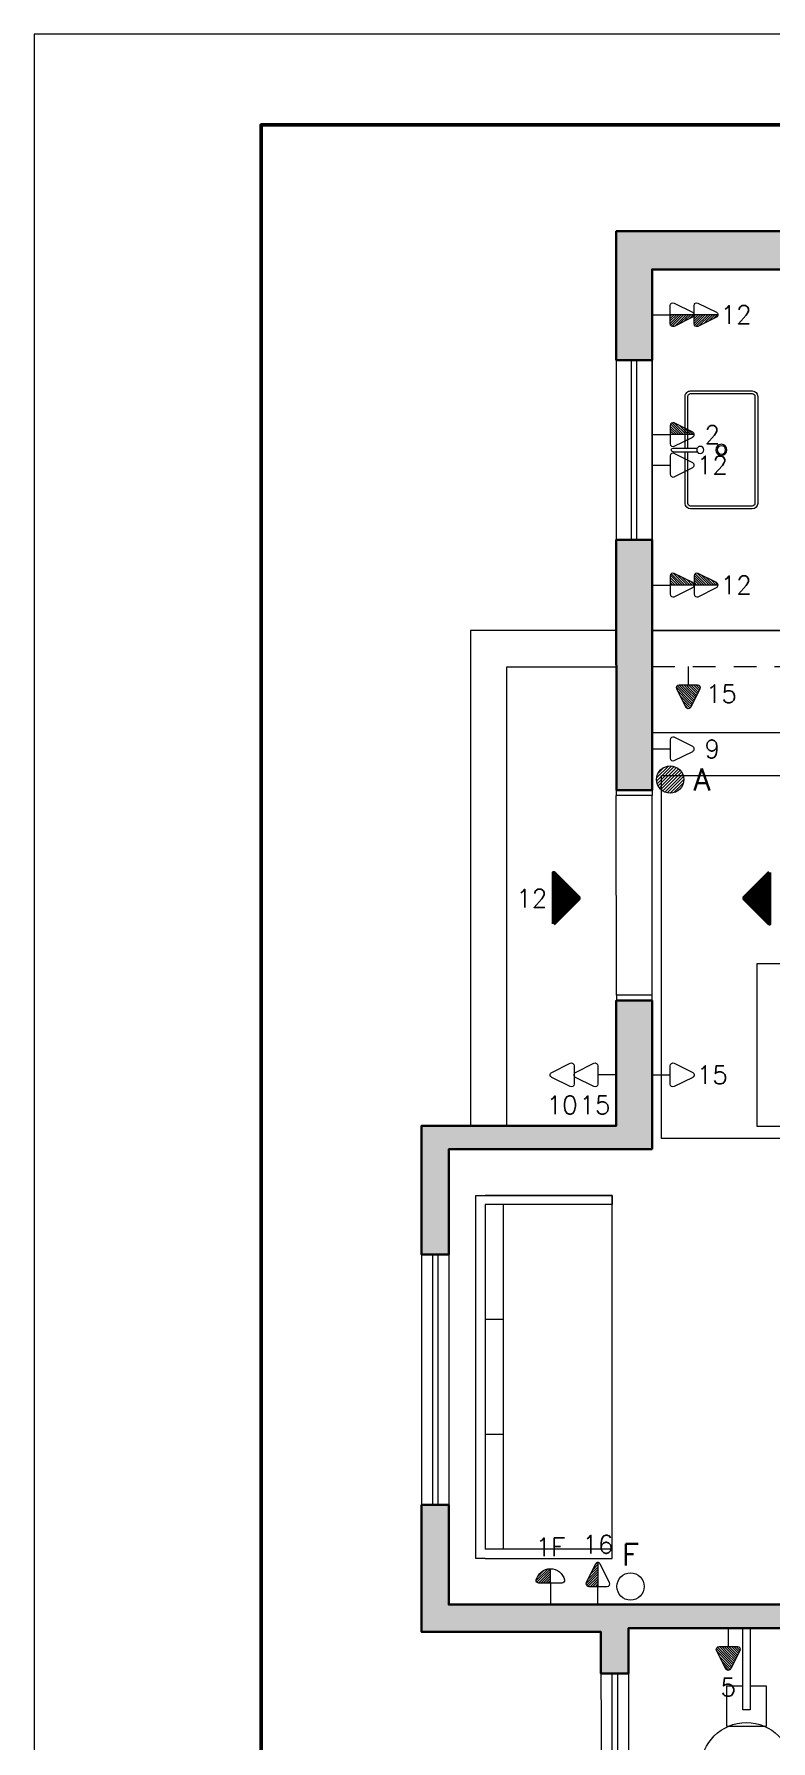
# Model space of a CAD drawing. Extents: x 0 to 175, y -16 to 63.
# Drawn here: x 157.91 to 161.97, y 43.16 to 52.57 of the extents above; entities that cross this region are included whole.
import ezdxf
from ezdxf.enums import TextEntityAlignment as Align

# ---------------------------------------------------------------- set-up
doc = ezdxf.new("R2010")
doc.units = 0
doc.header["$LTSCALE"] = 0.5
doc.header["$MEASUREMENT"] = 0
doc.linetypes.add('HIDDEN', pattern=[0.375, 0.25, -0.125])
doc.layers.get('0').update_dxf_attribs({"linetype": 'CONTINUOUS'})
doc.layers.add('ARQ - HATCH 01', color=172, linetype='CONTINUOUS', transparency=0.6)
for name, color, linetype, lineweight in [('ARQ - JAN01', 2, 'CONTINUOUS', 20), ('ARQ - PAR01', 172, 'CONTINUOUS', 30), ('ARQ - PAR02', 132, 'CONTINUOUS', 20), ('ARQ - POR01', 20, 'CONTINUOUS', 20), ('ELE01 - INTER', 100, 'CONTINUOUS', 15), ('ELE01 - INTER TXT', 100, 'CONTINUOUS', 9), ('ELE01 - LAMP', 50, 'CONTINUOUS', 20), ('ELE01 - LAMP TXT', 100, 'CONTINUOUS', 15), ('ELE01 - TOM 127V', 130, 'CONTINUOUS', 15), ('ELE01 - TOM 127V TXT', 130, 'CONTINUOUS', 15), ('ELE01 - TOM 220V', 242, 'CONTINUOUS', 15), ('ELE01 - TOM 220V TXT', 242, 'CONTINUOUS', 15), ('ELV00 - AUX01', 1, 'CONTINUOUS', 50), ('ELV01 - TXT02', 2, 'CONTINUOUS', 20)]:
    doc.layers.add(name, color=color, linetype=linetype, lineweight=lineweight)
for name, color, linetype, lineweight, transparency in [('ARQ - PISO', 121, 'CONTINUOUS', 9, 0.45), ('ARQ01', 144, 'CONTINUOUS', 9, 0.5), ('ELE01 - INTER HATCH', 100, 'CONTINUOUS', 15, 0.45)]:
    doc.layers.add(name, color=color, linetype=linetype, lineweight=lineweight, transparency=transparency)
doc.layers.add('ELE - GERAL', color=50, linetype='CONTINUOUS')
doc.layers.add('MARGEM', color=1, linetype='CONTINUOUS')
doc.styles.add('ROMANS', font='romans.shx')
doc.styles.get("Standard").update_dxf_attribs({"font": 'romans.shx'})
pattern_1 = [(45, (0, 0), (-0.006629126073623883, 0.006629126073623883), [])]
pattern_2 = [(314.9999999999988, (0, 0), (0.006629126073624026, 0.00662912607362374), [])]

# ---------------------------------------------------------------- blocks, each defined once
blk = doc.blocks.new('cuba')
for p, q in [((2011.101684271169, 1359.458452792846), (2010.761684271169, 1359.458452792846)), ((2011.101684271169, 1359.443452792846), (2010.761684271169, 1359.443452792846)), ((2010.731684271169, 1359.428452792846), (2010.731684271169, 1358.838452792846)), ((2010.746684271169, 1359.428452792846), (2010.746684271169, 1358.838452792846)), ((2011.116684271169, 1359.143443657885), (2011.116684271169, 1359.428443657666)), ((2011.131684271169, 1359.143443657885), (2011.131684271169, 1359.428434522915)), ((2011.19830642681, 1359.143443657885), (2011.065062115528, 1359.143443657886)), ((2011.19830642681, 1359.123443657876), (2011.065062115528, 1359.123443657876)), ((2011.116684271169, 1358.838452792846), (2011.116684271169, 1359.123443657876)), ((2011.131684271169, 1358.838452792846), (2011.131684271169, 1359.123443657876)), ((2010.761684271169, 1358.823452792846), (2011.101684271169, 1358.823452792846)), ((2010.761684271169, 1358.808452792846), (2011.101684271169, 1358.808452792846))]:
    blk.add_line(p, q)
for centre, radius in [((2010.931684271169, 1359.133504556221), 0.03048726652164079), ((2010.931684271169, 1359.133504556221), 0.02286544989123059), ((2011.04830642681, 1359.13344365788), 0.0195128958512214)]:
    blk.add_circle(centre, radius)
for centre, radius, start, end in [((2010.761684271169, 1359.428452792846), 0.03, 90, 180), ((2010.761684271169, 1359.428452792846), 0.015, 90, 180), ((2011.101684271169, 1359.428452792846), 0.03, 359.9651070061066, 90), ((2011.101684271169, 1359.428452792846), 0.015, 359.9651061888444, 90), ((2011.19830642681, 1359.13344365788), 0.01000000000476575, 270.0000000001303, 90.00000000013027), ((2010.761684271169, 1358.838452792846), 0.03, 180, 270), ((2010.761684271169, 1358.838452792846), 0.015, 180, 270), ((2011.101684271169, 1358.838452792846), 0.03, 270, 0), ((2011.101684271169, 1358.838452792846), 0.015, 270, 0)]:
    blk.add_arc(centre, radius, start, end)
blk = doc.blocks.new('*U310')
at = {"layer": 'ARQ - HATCH 01'}
h = blk.add_hatch(color=256, dxfattribs=at)
h.dxf.hatch_style = 1
h.paths.add_polyline_path([(2.531792526361556, 5.789666540174508), (2.400000000000005, 5.789798994974873), (2.400000000000005, 5.980000000000004), (2.200000000000017, 5.97999999999999), (2.200000000000017, 5.789999999999992), (2.102917818645934, 5.789999999999992), (2.102917818645934, 5.640000000000001), (2.531792526361556, 5.640000000000001)])
h.paths.add_polyline_path([(2.400000000000005, 7.129999999999981), (2.200000000000017, 7.129999999999981), (2.200000000000017, 6.779999999999995), (2.400000000000005, 6.779999999999995)])
h.paths.add_polyline_path([(12.15000000000001, 0.9882359776091931), (12.15000000000001, 5.780000000000001), (3.432092464206186, 5.789798994974873), (3.432092464206186, 5.639999999999986), (12.00000000000001, 5.639999999999986), (12.00000000000002, 1.13538374244466), (11.30673309611276, 1.13538374244466), (11.30673309611277, 0.9853837424446681), (12.00000000000001, 0.9882359776091931)])
h.paths.add_polyline_path([(9.470000000000013, 4.760000000000005), (8.539732668338658, 4.760000000000005), (8.539732668338644, 4.63000000000001), (9.240000000000009, 4.63000000000001), (9.240000000000009, 1.140000000000001), (8.940000000000012, 1.140000000000001), (8.940000000000012, 0.9882359776092082), (9.926251147672389, 0.9882359776092073), (9.92673309611277, 1.13538374244466), (9.470000000000013, 1.13538374244466)], flags=17)
h.paths.add_polyline_path([(7.700000000000016, 4.63000000000001), (7.739732668338653, 4.63000000000001), (7.739732668338654, 4.760000000000005), (7.570000000000022, 4.760000000000005), (7.570000000000022, 0.1499999999999915), (7.020000000000009, 0.1500000000000057), (7.020000000000024, 1.4210854715202e-14), (7.720000000000027, 1.332267629550188e-14), (7.720000000000027, 0.9882359776092065), (7.950000000000017, 0.9882359776092065), (7.950000000000017, 1.140000000000001), (7.700000000000017, 1.140000000000001)])
h.paths.add_polyline_path([(5.059999999999995, 1.270000000000011), (4.240139389066503, 1.269999999999997), (4.240139389066503, 1.072717872125835), (4.930000000000021, 1.072717872125836), (4.930000000000021, 0), (5.640000000000029, 0), (5.640000000000015, 0.1499999999999915), (5.060000000000016, 0.1499999999999915)])
h.paths.add_polyline_path([(0.2100000000000075, 5.640000000000001), (0.1300000000000092, 5.640000000000001), (0.1300000000000092, 6.97999999999999), (0.2199999999999984, 6.980000000000024), (0.2200000000000126, 7.129999999999995), (0, 7.129999999999995), (-4.440892098500626e-16, 1.072717872125836), (0.7100000000000075, 1.072717872125835), (0.7100000000000075, 1.269999999999996), (0.2100000000000075, 1.269999999999996)])
h.paths.add_polyline_path([(3.080000000000012, 1.269999999999996), (2.414314189844845, 1.269999999999996), (2.200000000000017, 1.269999999999996), (1.700000000000017, 1.269999999999996), (1.700000000000017, 1.072717872125835), (3.080000000000012, 1.074687612045253)])
h.paths.add_polyline_path([(5.060000000000016, 4.837696401779515), (4.935261200635324, 4.837696401779515), (4.935261200635324, 4.197696401779515), (5.060000000000016, 4.197696401779515)], flags=17)
at = {"linetype": 'HIDDEN'}
blk.add_lwpolyline([(2.399314189844873, 1.269999999999996), (2.399314189844873, 5.640000000000001)], dxfattribs=at)
for points in [[(3.000000000000017, 3.967696401779531), (5.000000000000017, 3.967696401779515), (4.999999999999996, 1.321655521081019), (2.999999999999996, 1.321655521081035)], [(2.199314189844873, 3.940000000000001), (2.764314189844845, 3.940000000000001), (2.764314189844845, 1.269999999999996), (2.199314189844873, 1.269999999999996)]]:
    blk.add_lwpolyline(points, close=True)
for points in [[(4.935261200635324, 3.349573112186154), (4.935261200635324, 1.849573112186154), (4.035261200635333, 1.849573112186154), (4.035261200635333, 3.349573112186154), (4.935261200635324, 3.349573112186154)], [(0.2100000000000075, 1.269999999999996), (2.200000000000017, 1.269999999999996), (2.200000000000017, 1.999999999999984), (0.2100000000000075, 1.999999999999984)], [(8.019999999999943, 1.77), (8.019999999999943, 1.679999999999988), (8.239999999999942, 1.679999999999988), (8.239999999999942, 1.899999999999989), (8.019999999999943, 1.899999999999989), (8.019999999999943, 1.81)], [(7.700000000000017, 1.81), (8.149999999999942, 1.81), (8.149999999999942, 1.77), (7.700000000000017, 1.77)], [(7.315000000000014, 0.3499999999999915), (7.315000000000014, 1.049999999999991), (5.315000000000014, 1.049999999999991), (5.315000000000014, 0.3499999999999915)], [(5.315000000000014, 0.3499999999999915), (5.315000000000014, 1.049999999999991), (5.365000000000014, 1.049999999999991), (5.365000000000014, 0.3499999999999915)], [(7.315000000000014, 0.3499999999999915), (7.315000000000014, 1.049999999999991), (7.265000000000014, 1.049999999999991), (7.265000000000014, 0.3499999999999915)], [(5.365000000000014, 0.4499999999999915), (7.265000000000014, 0.4499999999999915)], [(5.998333333333346, 0.4499999999999915), (5.998333333333346, 0.3499999999999915)], [(6.63166666666668, 0.4499999999999915), (6.63166666666668, 0.3499999999999915)], [(7.315000000000014, 0.3499999999999915), (7.315000000000014, 0.2999999999999915), (5.315000000000014, 0.2999999999999915), (5.315000000000014, 0.3499999999999915)], [(5.365000000000014, 0.3499999999999915), (7.265000000000014, 0.3499999999999915)], [(5.365000000000014, 0.3499999999999915), (7.265000000000014, 0.3499999999999915)]]:
    blk.add_lwpolyline(points)
at = {"layer": 'ARQ - JAN01'}
for p, q in [((7.950481948440398, 1.140000000000001), (8.940000000000012, 1.140000000000001)), ((7.950000000000017, 0.9882359776092073), (8.940000000000012, 0.9928522351645483)), ((5.640000000000015, 0.1499999999999915), (7.020000000000024, 0.1499999999999915)), ((5.640000000000029, 1.4210854715202e-14), (7.02000000000001, 1.4210854715202e-14))]:
    blk.add_line(p, q, dxfattribs=at)
blk.add_lwpolyline([(0.7100000000000075, 1.269999999999996), (0.7100000000000075, 1.072717872125835), (1.700000000000017, 1.072717872125835), (1.700000000000017, 1.269999999999996)], close=True, dxfattribs=at)
for points in [[(1.700000000000016, 1.186358936062916), (0.7100000000000073, 1.186358936062901)], [(1.700000000000017, 1.156358936062916), (0.7100000000000077, 1.156358936062902)], [(7.950000000000016, 1.079117988804611), (8.940000000000012, 1.079117988804654)], [(7.950000000000018, 1.049117988804611), (8.940000000000012, 1.049117988804654)], [(5.640000000000015, 0.09000000000000284), (7.020000000000024, 0.09000000000000284)], [(5.640000000000015, 0.06000000000000284), (7.020000000000024, 0.06000000000000284)]]:
    blk.add_lwpolyline(points, dxfattribs=at)
at = {"layer": 'ARQ - PAR01'}
for points in [[(0.2100000000000075, 5.640000000000001), (0.1300000000000092, 5.640000000000001), (0.1300000000000092, 6.97999999999999), (0.2199999999999984, 6.980000000000024), (0.2200000000000126, 7.129999999999995), (0, 7.129999999999995), (-4.440892098500626e-16, 1.072717872125836), (0.7100000000000075, 1.072717872125835), (0.7100000000000075, 1.269999999999996), (0.2100000000000075, 1.269999999999996)], [(7.700000000000016, 4.63000000000001), (7.739732668338653, 4.63000000000001), (7.739732668338654, 4.760000000000005), (7.570000000000022, 4.760000000000005), (7.570000000000022, 0.1499999999999915), (7.020000000000009, 0.1500000000000057), (7.020000000000024, 1.4210854715202e-14), (7.720000000000027, 1.332267629550188e-14), (7.720000000000027, 0.9882359776092065), (7.950000000000017, 0.9882359776092065), (7.950000000000017, 1.140000000000001), (7.700000000000017, 1.140000000000001)], [(3.080000000000012, 1.269999999999996), (2.414314189844845, 1.269999999999996), (2.200000000000017, 1.269999999999996), (1.700000000000017, 1.269999999999996), (1.700000000000017, 1.072717872125835), (3.080000000000012, 1.074687612045253)], [(5.059999999999995, 1.270000000000011), (4.240139389066503, 1.269999999999997), (4.240139389066503, 1.072717872125835), (4.930000000000021, 1.072717872125836), (4.930000000000021, 0), (5.640000000000029, 0), (5.640000000000015, 0.1499999999999915), (5.060000000000016, 0.1499999999999915)]]:
    blk.add_lwpolyline(points, close=True, dxfattribs=at)
at = {"layer": 'ARQ - PAR02'}
blk.add_lwpolyline([(2.400000000000019, 1.072717872125835), (2.200000000000017, 1.072717872125835), (2.200000000000017, 0.269999999999996), (4.930000000000021, 0.269999999999996), (4.930000000000021, 0.4699999999999847), (2.400000000000019, 0.4699999999999847), (2.400000000000019, 1.072717872125835)], dxfattribs=at)
at = {"layer": 'ARQ - PISO'}
for p, q in [((4.209860610933513, 1.271655521081019), (3.110278778133001, 1.271655521081019)), ((4.209860610933513, 1.074688009958599), (3.110278778133001, 1.073032488877577))]:
    blk.add_line(p, q, dxfattribs=at)
at = {"layer": 'ARQ - POR01'}
for points in [[(3.080000000000012, 1.269999999999996), (3.110278778133001, 1.269999999999996), (3.110278778133001, 1.074688009958599), (3.080000000000012, 1.074688009958599)], [(4.240139389066503, 1.269999999999996), (4.209860610933513, 1.269999999999996), (4.209860610933513, 1.074688009958599), (4.240139389066503, 1.074688009958599)]]:
    blk.add_lwpolyline(points, close=True, dxfattribs=at)
at = {"xscale": -1, "rotation": 90}
blk.add_blockref('cuba', (1360.338452792847, 2012.584045093037), dxfattribs=at)
blk = doc.blocks.new('*U135')
at = {"lineweight": 9}
h = blk.add_hatch(dxfattribs=at)
h.set_pattern_fill('ANSI31', color=0, scale=0.075, angle=-90.00000000000001)
h.set_pattern_definition([(315, (-0.0005746501998000753, 1.27597976584698e-19), (0.006629126073623885, 0.006629126073623881), [])])
h.paths.add_polyline_path([(-4.510281037539698e-17, -0.1181815509062005), (-0.06287277621434248, -0.1181815509062005, 0.4845962554316415), (-0.07746328400941688, -0.1366625108717665, 0.3493138064100717), (0.0006097188182145087, -0.1978165588721394)])
at = {"color": 0}
for q in [(0, 0), (0.0006097188182145073, -0.1978165588721394)]:
    blk.add_line((-4.011936358820923e-17, -0.1181815509062005), q, dxfattribs=at)
blk.add_lwpolyline([(0.06287277621434238, -0.1181815509062005), (-0.06287277621434248, -0.1181815509062005, 0.4845962554316406), (-0.07746328400941688, -0.1366625108717665, 0.7894886316652197), (0.0774632840094168, -0.1366625108717666, 0.484596255431642)], format="xyb", close=True, dxfattribs=at)
blk = doc.blocks.new('*U148')
at = {"lineweight": 9}
h = blk.add_hatch(dxfattribs=at)
h.set_pattern_fill('ANSI31', color=256, scale=0.075)
h.set_pattern_definition(pattern_1)
h.paths.add_polyline_path([(0.2322792761513788, 0, -0.2840790438404123), (0.2239874800839076, -0.01341640786495117), (0.1225284997466444, -0.06414589803358278, -0.5575365158350513), (0.1008202958139464, -0.05072949016846127), (0.1008202958139464, 0)])
blk.add_line((0.2322792761513788, 0), (0.1008202958139464, 0))
blk.add_lwpolyline([(0, 0), (0.1008202958139464, 0)])
blk.add_lwpolyline([(0.1225284997464457, 0.06414589803375031), (0.2239874800839489, 0.01341640786499873, -0.6180339887498951), (0.2239874800839489, -0.01341640786499873), (0.1225284997464457, -0.06414589803375031, -0.5575365158350511), (0.1008202958139464, -0.05072949016875156), (0.1008202958139464, 0.05072949016875158, -0.5575365158350514)], format="xyb", close=True)
blk = doc.blocks.new('*U146')
at = {"lineweight": 9}
h = blk.add_hatch(dxfattribs=at)
h.set_pattern_fill('ANSI31', color=256, scale=0.075)
h.set_pattern_definition(pattern_1)
h.paths.add_polyline_path([(0.2322792761513788, 0, -0.2840790438404123), (0.2239874800839076, -0.01341640786495119), (0.1225284997466444, -0.06414589803358278, -0.5575365158350513), (0.1008202958139464, -0.05072949016846129), (0.1008202958139464, 0)])
blk.add_line((0.2322792761513788, 0), (0.1008202958139464, 0))
blk.add_lwpolyline([(0.1225284997464458, 0.06414589803375031), (0.2239874800839489, 0.01341640786499873, -0.6180339887498951), (0.2239874800839489, -0.01341640786499873), (0.1225284997464457, -0.06414589803375031, -0.5575365158350511), (0.1008202958139464, -0.05072949016875156), (0.1008202958139464, 0.05072949016875161, -0.5575365158350514)], format="xyb", close=True)
blk = doc.blocks.new('*U149')
at = {"lineweight": 9}
h = blk.add_hatch(dxfattribs=at)
h.set_pattern_fill('ANSI31', color=256, scale=0.075, angle=-90.00000000000124)
h.set_pattern_definition(pattern_2)
h.paths.add_polyline_path([(-5.004641653690577e-15, -0.2322792761513788, -0.2840790438404123), (-0.013416407864956, -0.2239874800839073), (-0.06414589803358542, -0.122528499746643, -0.5575365158350513), (-0.05072949016846345, -0.1008202958139453), (-2.17323519046193e-15, -0.1008202958139464)])
h = blk.add_hatch(dxfattribs=at)
h.set_pattern_fill('ANSI31', color=256, scale=0.075, angle=-90.00000000000124)
h.set_pattern_definition(pattern_2)
h.paths.add_polyline_path([(-5.002215476440282e-15, -0.2322792761513788, 0.2840790438404123), (0.01341640786494635, -0.2239874800839079), (0.06414589803358015, -0.1225284997466458, 0.5575365158350513), (0.0507294901684591, -0.1008202958139475), (-2.170809013211634e-15, -0.1008202958139464)])
blk.add_lwpolyline([(0, 0), (-2.171500466985953e-15, -0.1008202958139464)])
blk.add_lwpolyline([(0.06414589803374769, -0.1225284997464471), (0.01341640786499391, -0.2239874800839492, -0.6180339887498951), (-0.01341640786500355, -0.2239874800839486), (-0.06414589803375295, -0.1225284997464443, -0.5575365158350511), (-0.05072949016875373, -0.1008202958139453), (0.05072949016874941, -0.1008202958139475, -0.5575365158350514)], format="xyb", close=True)
blk = doc.blocks.new('*U153')
blk.add_lwpolyline([(0, 0), (-2.164934898019055e-15, -0.1008202958139464)])
blk.add_lwpolyline([(0.06414589803374769, -0.1225284997464471), (0.01341640786499392, -0.2239874800839492, -0.6180339887498951), (-0.01341640786500356, -0.2239874800839486), (-0.06414589803375295, -0.1225284997464443, -0.5575365158350511), (-0.05072949016875372, -0.1008202958139453), (0.05072949016874942, -0.1008202958139475, -0.5575365158350514)], format="xyb", close=True)
blk = doc.blocks.new('*U145')
at = {"lineweight": 9}
h = blk.add_hatch(dxfattribs=at)
h.set_pattern_fill('ANSI31', color=256, scale=0.075, angle=-90.00000000000124)
h.set_pattern_definition(pattern_2)
h.paths.add_polyline_path([(-5.004641653690577e-15, -0.2322792761513788, -0.2840790438404123), (-0.013416407864956, -0.2239874800839073), (-0.06414589803358542, -0.122528499746643, -0.5575365158350513), (-0.05072949016846345, -0.1008202958139453), (-2.17323519046193e-15, -0.1008202958139464)])
blk.add_line((-5.003774291952589e-15, -0.2322792761513788), (-2.171500466985953e-15, -0.1008202958139464))
blk.add_lwpolyline([(0, 0), (-2.171500466985953e-15, -0.1008202958139464)])
blk.add_lwpolyline([(0.06414589803374769, -0.1225284997464471), (0.01341640786499391, -0.2239874800839492, -0.6180339887498951), (-0.01341640786500355, -0.2239874800839486), (-0.06414589803375295, -0.1225284997464443, -0.5575365158350511), (-0.05072949016875373, -0.1008202958139453), (0.05072949016874941, -0.1008202958139475, -0.5575365158350514)], format="xyb", close=True)
blk = doc.blocks.new('*U156')
at = {"lineweight": 9}
h = blk.add_hatch(dxfattribs=at)
h.set_pattern_fill('ANSI31', color=256, scale=0.075, angle=-90.00000000000124)
h.set_pattern_definition(pattern_2)
h.paths.add_polyline_path([(-5.004641653690577e-15, -0.2322792761513788, -0.2840790438404123), (-0.013416407864956, -0.2239874800839073), (-0.06414589803358542, -0.122528499746643, -0.5575365158350513), (-0.05072949016846345, -0.1008202958139453), (-2.17323519046193e-15, -0.1008202958139464)])
h = blk.add_hatch(dxfattribs=at)
h.set_pattern_fill('ANSI31', color=256, scale=0.075, angle=-90.00000000000124)
h.set_pattern_definition(pattern_2)
h.paths.add_polyline_path([(-5.002215476440282e-15, -0.2322792761513788, 0.2840790438404123), (0.01341640786494635, -0.2239874800839079), (0.06414589803358015, -0.1225284997466458, 0.5575365158350513), (0.0507294901684591, -0.1008202958139475), (-2.170809013211634e-15, -0.1008202958139464)])
blk.add_lwpolyline([(0, 0), (-2.171500466985953e-15, -0.1008202958139464)])
blk.add_lwpolyline([(0.06414589803374769, -0.1225284997464471), (0.01341640786499391, -0.2239874800839492, -0.6180339887498951), (-0.01341640786500355, -0.2239874800839486), (-0.06414589803375295, -0.1225284997464443, -0.5575365158350511), (-0.05072949016875373, -0.1008202958139453), (0.05072949016874941, -0.1008202958139475, -0.5575365158350514)], format="xyb", close=True)
blk = doc.blocks.new('*U142')
at = {"lineweight": 9}
h = blk.add_hatch(dxfattribs=at)
h.set_pattern_fill('ANSI31', color=256, scale=0.075)
h.set_pattern_definition([(44.99999999999999, (0, 0), (-0.006629126073623883, 0.006629126073623883), [])])
h.paths.add_polyline_path([(0.2322792761513792, 0, -0.2840790438404123), (0.2239874800839079, -0.01341640786495191), (0.122528499746644, -0.06414589803358339, -0.5575365158350513), (0.1008202958139464, -0.05072949016846096), (0.1008202958139464, 0)])
blk.add_line((0.2322792761513792, 0), (0.1008202958139464, 0))
blk.add_lwpolyline([(0, 0), (0.1008202958139464, 0)])
blk.add_lwpolyline([(0.122528499746446, 0.06414589803375037), (0.2239874800839488, 0.01341640786499809, -0.6180339887498951), (0.2239874800839488, -0.01341640786499809), (0.122528499746446, -0.06414589803375037, -0.5575365158350511), (0.1008202958139464, -0.05072949016875228), (0.1008202958139464, 0.05072949016875228, -0.5575365158350514)], format="xyb", close=True)
blk = doc.blocks.new('*U172')
blk.add_lwpolyline([(0, 0), (0.1008202958139464, 0)])
blk.add_lwpolyline([(0.122528499746446, 0.06414589803375037), (0.2239874800839488, 0.01341640786499809, -0.6180339887498951), (0.2239874800839488, -0.01341640786499809), (0.122528499746446, -0.06414589803375037, -0.5575365158350511), (0.1008202958139464, -0.05072949016875228), (0.1008202958139464, 0.05072949016875228, -0.5575365158350514)], format="xyb", close=True)
blk = doc.blocks.new('*U144')
blk.add_lwpolyline([(0, 0), (0.1008202958139464, 0)])
blk.add_lwpolyline([(0.122528499746446, 0.06414589803375037), (0.2239874800839488, 0.01341640786499809, -0.6180339887498951), (0.2239874800839488, -0.01341640786499809), (0.122528499746446, -0.06414589803375037, -0.5575365158350511), (0.1008202958139464, -0.05072949016875228), (0.1008202958139464, 0.05072949016875228, -0.5575365158350514)], format="xyb", close=True)
blk = doc.blocks.new('*U178')
blk.add_lwpolyline([(0, 0), (-2.248201624865942e-15, -0.1008202958139464)])
blk.add_lwpolyline([(0.06414589803374758, -0.1225284997464472), (0.01341640786499371, -0.2239874800839492, -0.6180339887498951), (-0.01341640786500375, -0.2239874800839486), (-0.06414589803375306, -0.1225284997464443, -0.5575365158350511), (-0.05072949016875383, -0.1008202958139452), (0.05072949016874932, -0.1008202958139475, -0.5575365158350514)], format="xyb", close=True)
blk = doc.blocks.new('*U170')
blk.add_lwpolyline([(0.0641458980337477, -0.1225284997464471), (0.01341640786499393, -0.2239874800839492, -0.6180339887498951), (-0.01341640786500353, -0.2239874800839486), (-0.06414589803375292, -0.1225284997464443, -0.5575365158350511), (-0.05072949016875372, -0.1008202958139452), (0.05072949016874939, -0.1008202958139475, -0.5575365158350514)], format="xyb", close=True)
blk = doc.blocks.new('*U308')
at = {"layer": 'ELE01 - INTER HATCH'}
h = blk.add_hatch(dxfattribs=at)
h.set_pattern_fill('ANSI31', color=256, scale=0.1)
h.set_pattern_definition([(45, (0, -0.03509989291672611), (-0.008838834764831846, 0.008838834764831846), [])])
edge = h.paths.add_edge_path()
edge.add_arc((0.2972821278741682, -3.022105470810722), 0.07500000000000001, 0, 360)
at = {"layer": 'ELE01 - INTER'}
for centre in [(0.2972821278741682, -3.022105470810722), (0.07914190895803586, -7.470000000000049)]:
    blk.add_circle(centre, 0.07500000000000001, dxfattribs=at)
at = {"layer": 'ELE01 - LAMP'}
blk.add_circle((0.7172821278741637, -8.470000000000013), 0.2499999999999997, dxfattribs=at)
at = {"layer": 'ARQ01', "rotation": 270}
blk.add_blockref('*U310', (-1.072717872125835, 0), dxfattribs=at)
at = {"layer": 'ELE01 - LAMP', "xscale": -1, "rotation": 180}
blk.add_blockref('*U135', (-0.3627178721261259, -7.569999999999915), dxfattribs=at)
at = {"layer": 'ELE01 - TOM 127V'}
for name, p in [('*U148', (0.1964993801460793, -0.460000000000008)), ('*U146', (0.3279583604835068, -0.460000000000008)), ('*U149', (0.3972821278741601, -2.399314189844874)), ('*U144', (0.1972821278741606, -4.650069694533249))]:
    blk.add_blockref(name, p, dxfattribs=at)
at = {"layer": 'ELE01 - TOM 127V', "xscale": -1, "rotation": 180}
for name, p in [('*U172', (0.1973085761818254, -1.289057861877509)), ('*U148', (0.1972821278741601, -1.950000000000017)), ('*U146', (0.3287411082115876, -1.950000000000017)), ('*U145', (-0.1009931323548017, -7.570000000000029))]:
    blk.add_blockref(name, p, dxfattribs=at)
at = {"layer": 'ELE01 - TOM 127V', "rotation": 270.0000000000002}
blk.add_blockref('*U178', (-2.144023333708655e-16, -4.650069694533252), dxfattribs=at)
at = {"layer": 'ELE01 - TOM 220V', "xscale": -1}
for name, p, rotation in [('*U142', (0.1972821278741606, -1.120838611375248), 180), ('*U153', (0.1972821278744176, -2.853363393086838), 89.99999999999905)]:
    blk.add_blockref(name, p, dxfattribs=dict(at, rotation=rotation))
at = {"layer": 'ELE01 - TOM 220V'}
blk.add_blockref('*U156', (0.6172821278741635, -7.700000000000014), dxfattribs=at)
at = {"layer": 'ELE01 - TOM 220V TXT', "rotation": 270.0000000000002}
blk.add_blockref('*U170', (-0.1314589803374313, -4.650069694533246), dxfattribs=at)
at = {"layer": 'ELE01 - INTER TXT', "char_height": 0.12, "attachment_point": 5}
for s, insert in [('A', (0.4722821278741796, -3.022105470810722)), ('F', (0.07914190895803586, -7.295000000000037))]:
    blk.add_mtext_dynamic_manual_height_columns(s, width=0.12, gutter_width=12.5, heights=[0], dxfattribs=dict(at, insert=insert))
at = {"layer": 'ELE01 - LAMP TXT', "insert": (-0.3627178721261259, -7.251818449093996), "char_height": 0.1, "attachment_point": 5, "style": 'ROMANS'}
blk.add_mtext_dynamic_manual_height_columns('1F', width=0.048591202407124, gutter_width=12.5, heights=[0], dxfattribs=at)
at = {"layer": 'ELE01 - TOM 127V TXT', "char_height": 0.1, "attachment_point": 5}
for s, insert in [('12', (0.6602376366348892, -0.4596160336942603)), ('12', (0.5295878523332078, -1.289441828183257)), ('12', (0.6610203843629701, -1.950000000000017)), ('15', (0.5794774322001435, -2.549398161670259)), ('15', (0.5295878523333358, -4.649685728227501)), ('15', (-0.117094126818355, -4.815607201548974)), ('16', (-0.100609166049054, -7.237720723848646))]:
    blk.add_mtext_dynamic_manual_height_columns(s, width=0.048591202407124, gutter_width=12.5, heights=[0], dxfattribs=dict(at, insert=insert))
at = {"layer": 'ELE01 - TOM 220V TXT', "char_height": 0.1, "attachment_point": 5}
for s, insert in [('2', (0.529561404025543, -1.121222577680996)), ('9', (0.5295614040256721, -2.853747359392585)), ('10', (-0.298008766320095, -4.815799184701841)), ('5', (0.6172821278741777, -8.024786021201162))]:
    blk.add_mtext_dynamic_manual_height_columns(s, width=0.048591202407124, gutter_width=12.5, heights=[0], dxfattribs=dict(at, insert=insert))
blk = doc.blocks.new('*U224')
at = {"layer": 'ELV00 - AUX01'}
blk.add_lwpolyline([(0.04714045207910311, 0.1414213562373069), (-0.09428090415820616, 4.798245134551848e-15), (0.04714045207910306, -0.1414213562373116)], close=True, dxfattribs=at)
for points in [[(0.02860491817317046, 0.1087436867076446), (-0.07660323462854239, 0.003535533905937051, 0.4142135623730948), (-0.07660323462854254, -0.003535533905928426), (0.02860491817317024, -0.1087436867076466, 0.6681786379193075), (0.03714045207910308, -0.1052081528017139), (0.0371404520791031, 0.1052081528017117, 0.6681786379192894)], [(0.01860491817317046, 0.08460155108391448), (-0.06246109900481145, 0.003535533905936684, 0.4142135623730949), (-0.06246109900481164, -0.00353553390592877), (0.01860491817317031, -0.08460155108391482, 0.668178637919308), (0.02714045207910309, -0.08106601717798215), (0.02714045207910312, 0.08106601717798165, 0.6681786379192899)], [(0.008604918173170493, 0.06045941546018445), (-0.04831896338108051, 0.003535533905936344, 0.4142135623730951), (-0.0483189633810807, -0.003535533905929113), (0.008604918173170318, -0.060459415460183, 0.6681786379193079), (0.01714045207910313, -0.05692388155425036), (0.01714045207910312, 0.0569238815542516, 0.6681786379192898)], [(-0.0013950818268295, 0.03631727983645438), (-0.03417682775734955, 0.003535533905935976, 0.4142135623730951), (-0.03417682775734974, -0.003535533905929478), (-0.0013950818268297, -0.03631727983645121, 0.6681786379193079), (0.007140452079103132, -0.03278174593051854), (0.007140452079103122, 0.03278174593052155, 0.6681786379192898)], [(-0.0113950818268295, 0.0121751442127243), (-0.02003469213361864, 0.003535533905935605, 0.414213562373095), (-0.02003469213361879, -0.003535533905929845), (-0.01139508182682969, -0.01217514421271939, 0.6681786379193079), (-0.002859547920896858, -0.008639610306786748), (-0.002859547920896871, 0.008639610306791475, 0.6681786379192899)]]:
    blk.add_lwpolyline(points, format="xyb", close=True, dxfattribs=at)
at = {"layer": 'ELV01 - TXT02', "style": 'ROMANS'}
blk.add_attdef('NOME', text='', height=0.1, dxfattribs=at).set_placement((0.1671404520791027, -2.421673972463623e-15), align=Align.MIDDLE_CENTER)
blk = doc.blocks.new('*U223')
at = {"layer": 'ELV00 - AUX01'}
blk.add_lwpolyline([(-0.04714045207910332, -0.1414213562373068), (0.09428090415820614, -4.937023012629993e-15), (-0.0471404520791028, 0.1414213562373117)], close=True, dxfattribs=at)
for points in [[(-0.02860491817317062, -0.1087436867076445), (0.07660323462854235, -0.003535533905937176, 0.4142135623730948), (0.07660323462854253, 0.003535533905928315), (-0.02860491817317005, 0.1087436867076466, 0.6681786379193075), (-0.03714045207910288, 0.1052081528017139), (-0.03714045207910327, -0.1052081528017116, 0.6681786379192894)], [(-0.0186049181731706, -0.08460155108391444), (0.06246109900481142, -0.003535533905936795, 0.4142135623730949), (0.0624610990048116, 0.003535533905928673), (-0.01860491817317017, 0.08460155108391483, 0.668178637919308), (-0.02714045207910297, 0.08106601717798219), (-0.02714045207910322, -0.08106601717798158, 0.6681786379192899)], [(-0.008604918173170582, -0.06045941546018442), (0.04831896338108049, -0.00353553390593641, 0.4142135623730951), (0.04831896338108067, 0.003535533905929054), (-0.008604918173170217, 0.06045941546018298, 0.6681786379193079), (-0.01714045207910301, 0.05692388155425035), (-0.0171404520791032, -0.05692388155425158, 0.6681786379192898)], [(0.001395081826829443, -0.03631727983645437), (0.03417682775734956, -0.003535533905936028, 0.4142135623730951), (0.03417682775734974, 0.00353553390592944), (0.001395081826829742, 0.03631727983645117, 0.6681786379193079), (-0.007140452079103084, 0.03278174593051856), (-0.007140452079103177, -0.03278174593052153, 0.6681786379192898)], [(0.01139508182682947, -0.01217514421272432), (0.0200346921336186, -0.003535533905935639, 0.414213562373095), (0.02003469213361881, 0.003535533905929825), (0.0113950818268297, 0.01217514421271937, 0.6681786379193079), (0.002859547920896876, 0.00863961030678675), (0.002859547920896847, -0.00863961030679148, 0.6681786379192899)]]:
    blk.add_lwpolyline(points, format="xyb", close=True, dxfattribs=at)
at = {"layer": 'ELV01 - TXT02', "style": 'ROMANS'}
blk.add_attdef('NOME', text='', height=0.1, dxfattribs=at).set_placement((-0.1671404520791026, 2.706168622523819e-15), align=Align.MIDDLE_CENTER)

msp = doc.modelspace()

# ---------------------------------------------------------------- linework, layer by layer
at = {"layer": 'MARGEM', "color": 2, "lineweight": 20}
msp.add_lwpolyline([(157.9124189594994, 37.71980874254083), (168.4124189594994, 37.71980874254083), (168.4124189594994, 52.56980874254084), (157.9124189594994, 52.56980874254084)], close=True, dxfattribs=at)
at = {"layer": 'MARGEM', "color": 6, "lineweight": 50}
msp.add_lwpolyline([(159.1624189594994, 38.21980874254083), (167.9124189594994, 38.21980874254083), (167.9124189594994, 52.06980874254083), (159.1624189594994, 52.06980874254083)], close=True, dxfattribs=at)

# ---------------------------------------------------------------- block references
at = {"layer": 'ELE - GERAL'}
msp.add_blockref('*U308', (161.1195921294293, 51.48331743496229), dxfattribs=at)
at = {"layer": 'ELV00 - AUX01'}
for name, p, values in [('*U223', (160.8208901786868, 47.80655630700795), {'NOME': '12'}), ('*U224', (161.9175463458561, 47.80655630702003), {'NOME': '13'})]:
    msp.add_blockref(name, p, dxfattribs=at).add_auto_attribs(values)

doc.saveas('drawing.dxf')
